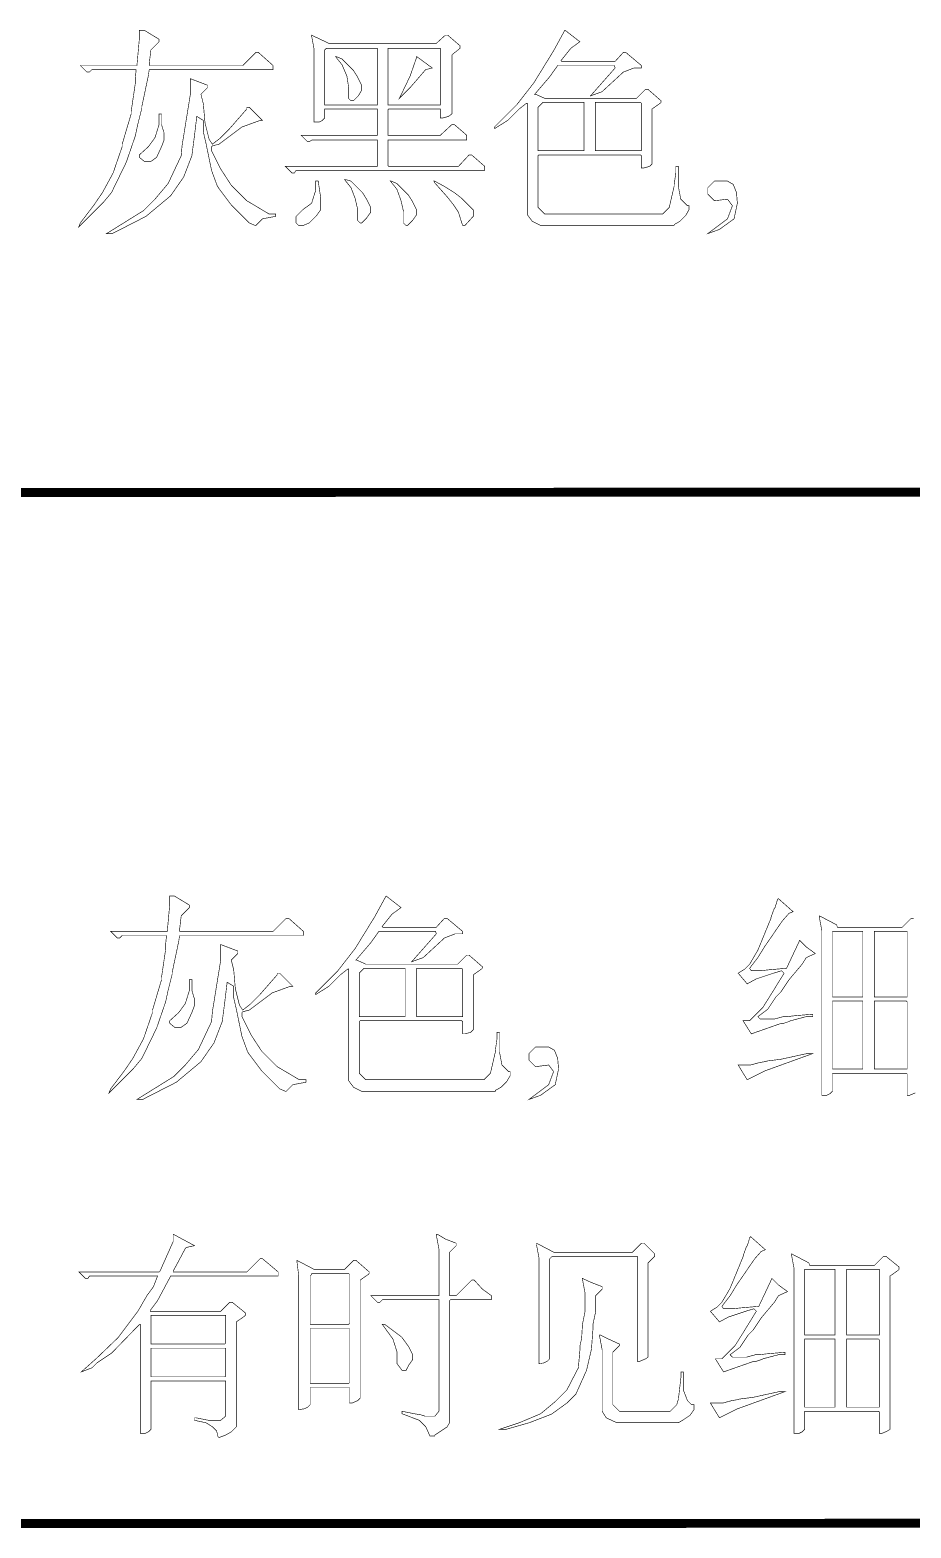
# Model space of a CAD drawing. Extents: x 94 to 452, y -72 to 1042.
# Drawn here: x 222.13 to 236.87, y 358.03 to 383.11 of the extents above; entities that cross this region are included whole.
import ezdxf

# ---------------------------------------------------------------- set-up
doc = ezdxf.new("R2010")
doc.units = 0
doc.header["$MEASUREMENT"] = 0
doc.layers.add('TREE_LAYER', color=7, linetype='Continuous')

msp = doc.modelspace()

# ---------------------------------------------------------------- linework, layer by layer
at = {"layer": 'TREE_LAYER'}
for points, const_width, elevation in [([(224.040704, 383.105089), (223.958351, 383.105089), (223.958351, 382.967834), (223.917175, 382.514893), (222.970116, 382.514893), (223.07992, 382.405089), (223.121096, 382.405089), (223.162273, 382.446266), (223.903449, 382.446266), (223.903449, 382.43254), (223.889724, 382.295285), (223.889724, 382.212932), (223.821096, 381.746266), (223.821096, 381.705089), (223.670116, 381.197246), (223.670116, 381.15607), (223.519136, 380.716854), (223.340704, 380.387442), (223.189724, 380.167834), (222.970116, 379.879599), (222.942665, 379.810972), (223.35443, 380.222736), (223.491685, 380.387442), (223.738743, 380.895285), (223.889724, 381.334501), (223.9309, 381.526658), (223.999528, 381.801168), (223.999528, 381.828619), (224.109332, 382.350187), (224.123057, 382.446266), (226.195606, 382.446266), (226.195606, 382.514893), (225.948547, 382.734501), (225.907371, 382.734501), (225.687763, 382.514893), (224.123057, 382.514893), (224.123057, 382.542344), (224.150508, 382.775677), (224.287763, 382.912932), (224.287763, 382.954109), (224.040704, 383.105089), (224.040704, 383.105089)], 0.01, 47), ([(226.840704, 383.022736), (226.840704, 383.022736), (226.840704, 383.009011), (226.881881, 382.789403), (226.881881, 381.567834), (226.964234, 381.567834), (227.019136, 381.595285), (227.060312, 381.636462), (227.060312, 381.773717), (227.060312, 381.787442), (227.938743, 381.787442), (227.938743, 381.773717), (227.938743, 381.348226), (227.938743, 381.348226), (226.662273, 381.348226), (226.772077, 381.238423), (226.799528, 381.238423), (226.840704, 381.265873), (227.938743, 381.265873), (227.938743, 381.265873), (227.938743, 380.840383), (227.938743, 380.826658), (226.401488, 380.826658), (226.511292, 380.716854), (226.552469, 380.716854), (226.57992, 380.75803), (229.736783, 380.75803), (229.736783, 380.826658), (229.517175, 381.018815), (229.475998, 381.018815), (229.297567, 380.826658), (228.1309, 380.826658), (228.117175, 380.840383), (228.117175, 381.265873), (228.1309, 381.265873), (229.434822, 381.265873), (229.434822, 381.348226), (229.228939, 381.526658), (229.187763, 381.526658), (228.995606, 381.348226), (228.1309, 381.348226), (228.117175, 381.348226), (228.117175, 381.773717), (228.1309, 381.787442), (228.995606, 381.787442), (228.995606, 381.773717), (228.995606, 381.636462), (229.036783, 381.636462), (229.132861, 381.663913), (229.187763, 381.705089), (229.187763, 382.693324), (229.325018, 382.803128), (229.325018, 382.803128), (229.325018, 382.844305), (229.119136, 383.022736), (229.077959, 383.022736), (228.926979, 382.885481), (227.128939, 382.885481), (226.840704, 383.022736), (226.840704, 383.022736)], 0.01, 47), ([(231.081881, 383.105089), (231.068155, 383.091364), (231.05443, 383.063913), (230.889724, 382.761952), (230.560312, 382.226658), (230.272077, 381.85607), (229.901488, 381.485481), (229.901488, 381.45803), (230.121096, 381.595285), (230.313253, 381.787442), (230.436783, 381.883521), (230.450508, 381.883521), (230.450508, 381.883521), (230.450508, 380.030579), (230.450508, 380.016854), (230.532861, 379.90705), (230.670116, 379.838423), (232.907371, 379.838423), (232.907371, 379.852148), (233.003449, 379.90705), (233.099528, 380.003128), (233.15443, 380.099207), (233.15443, 380.167834), (233.126979, 380.167834), (233.017175, 380.277638), (232.975998, 380.497246), (232.975998, 380.826658), (232.934822, 380.826658), (232.934822, 380.716854), (232.907371, 380.524697), (232.907371, 380.497246), (232.825018, 380.140383), (232.715214, 380.030579), (230.738743, 380.030579), (230.628939, 380.140383), (230.628939, 381.005089), (230.642665, 381.018815), (232.344626, 381.018815), (232.358351, 381.005089), (232.358351, 380.799207), (232.399528, 380.799207), (232.495606, 380.826658), (232.536783, 380.867834), (232.536783, 381.787442), (232.674037, 381.883521), (232.687763, 381.897246), (232.687763, 381.924697), (232.468155, 382.116854), (232.426979, 382.116854), (232.275998, 381.965873), (230.738743, 381.965873), (230.587763, 382.034501), (230.574037, 382.034501), (230.821096, 382.322736), (230.958351, 382.514893), (231.90541, 382.514893), (231.919136, 382.473717), (231.507371, 382.00705), (231.699528, 382.075677), (232.05639, 382.405089), (232.234822, 382.473717), (232.358351, 382.473717), (232.358351, 382.514893), (232.097567, 382.734501), (232.05639, 382.734501), (231.919136, 382.583521), (231.026979, 382.583521), (231.013253, 382.597246), (231.177959, 382.803128), (231.328939, 382.912932), (231.081881, 383.105089), (231.081881, 383.105089)], 0.01, 47), ([(227.087763, 382.803128), (227.101488, 382.803128), (227.938743, 382.803128), (227.938743, 382.803128), (227.938743, 381.85607), (227.938743, 381.85607), (227.060312, 381.85607), (227.060312, 381.85607), (227.060312, 382.775677), (227.087763, 382.803128), (227.087763, 382.803128)], 0.01, 47), ([(228.117175, 382.803128), (228.1309, 382.803128), (228.995606, 382.803128), (228.995606, 382.803128), (228.995606, 381.85607), (228.995606, 381.85607), (228.1309, 381.85607), (228.117175, 381.85607), (228.117175, 382.803128), (228.117175, 382.803128)], 0.01, 47), ([(227.252469, 382.665873), (227.238743, 382.665873), (227.348547, 382.528619), (227.4309, 382.336462), (227.458351, 382.15803), (227.458351, 381.965873), (227.499528, 381.924697), (227.540704, 381.924697), (227.623057, 382.00705), (227.677959, 382.103128), (227.677959, 382.185481), (227.609332, 382.322736), (227.540704, 382.43254), (227.348547, 382.624697), (227.252469, 382.665873), (227.252469, 382.665873)], 0.01, 47), ([(228.597567, 382.665873), (228.597567, 382.652148), (228.487763, 382.336462), (228.309332, 381.965873), (228.487763, 382.144305), (228.748547, 382.446266), (228.858351, 382.473717), (228.597567, 382.665873), (228.597567, 382.665873)], 0.01, 47), ([(224.809332, 382.295285), (224.809332, 382.295285), (224.809332, 382.020775), (224.672077, 381.169795), (224.658351, 381.005089), (224.438743, 380.538423), (224.219136, 380.277638), (224.026979, 380.085481), (223.409332, 379.701168), (223.50541, 379.701168), (224.068155, 379.989403), (224.47992, 380.33254), (224.699528, 380.648226), (224.836783, 381.005089), (224.877959, 381.320775), (224.919136, 381.663913), (225.028939, 381.595285), (225.028939, 381.403128), (225.070116, 381.224697), (225.166194, 380.75803), (225.262273, 380.497246), (225.289724, 380.45607), (225.495606, 380.18156), (225.797567, 379.879599), (225.893645, 379.838423), (225.907371, 379.838423), (226.017175, 379.948226), (226.236783, 379.989403), (226.236783, 380.030579), (226.126979, 380.030579), (225.75639, 380.250187), (225.495606, 380.510972), (225.317175, 380.785481), (225.166194, 381.087442), (225.166194, 381.15607), (225.17992, 381.169795), (225.289724, 381.197246), (225.674037, 381.485481), (225.975998, 381.595285), (226.017175, 381.595285), (225.797567, 381.814893), (225.75639, 381.814893), (225.75639, 381.787442), (225.468155, 381.45803), (225.303449, 381.293324), (225.17992, 381.197246), (225.125018, 381.279599), (225.05639, 381.554109), (225.028939, 381.869795), (224.987763, 382.034501), (224.987763, 382.034501), (225.097567, 382.144305), (225.097567, 382.185481), (224.809332, 382.295285), (224.809332, 382.295285)], 0.01, 47), ([(224.328939, 381.705089), (224.287763, 381.705089), (224.287763, 381.526658), (224.219136, 381.30705), (224.109332, 381.15607), (223.958351, 381.018815), (223.958351, 380.977638), (224.040704, 380.909011), (224.150508, 380.909011), (224.246587, 380.977638), (224.328939, 381.15607), (224.370116, 381.265873), (224.370116, 381.389403), (224.328939, 381.526658), (224.328939, 381.705089), (224.328939, 381.705089)], 0.01, 47), ([(230.697567, 381.883521), (230.711292, 381.897246), (231.397567, 381.897246), (231.397567, 381.883521), (231.397567, 381.087442), (231.397567, 381.087442), (230.642665, 381.087442), (230.628939, 381.087442), (230.628939, 381.814893), (230.697567, 381.883521), (230.697567, 381.883521)], 0.01, 47), ([(231.589724, 381.883521), (231.589724, 381.897246), (232.344626, 381.897246), (232.358351, 381.883521), (232.358351, 381.087442), (232.344626, 381.087442), (231.589724, 381.087442), (231.589724, 381.087442), (231.589724, 381.883521), (231.589724, 381.883521)], 0.01, 47), ([(226.950508, 380.579599), (226.909332, 380.579599), (226.909332, 380.428619), (226.840704, 380.209011), (226.689724, 380.099207), (226.57992, 379.989403), (226.57992, 379.879599), (226.621096, 379.838423), (226.703449, 379.838423), (226.799528, 379.879599), (226.923057, 380.003128), (226.991685, 380.099207), (226.991685, 380.305089), (226.950508, 380.579599), (226.950508, 380.579599)], 0.01, 47), ([(227.403449, 380.60705), (227.389724, 380.60705), (227.499528, 380.469795), (227.568155, 380.291364), (227.609332, 380.112932), (227.609332, 379.920775), (227.650508, 379.879599), (227.677959, 379.879599), (227.760312, 379.961952), (227.828939, 380.05803), (227.828939, 380.140383), (227.760312, 380.277638), (227.691685, 380.387442), (227.499528, 380.579599), (227.403449, 380.60705), (227.403449, 380.60705)], 0.01, 47), ([(228.172077, 380.579599), (228.158351, 380.579599), (228.268155, 380.442344), (228.336783, 380.250187), (228.377959, 380.071756), (228.377959, 379.879599), (228.419136, 379.838423), (228.446587, 379.838423), (228.528939, 379.920775), (228.597567, 380.016854), (228.597567, 380.099207), (228.528939, 380.236462), (228.460312, 380.346266), (228.268155, 380.538423), (228.172077, 380.579599), (228.172077, 380.579599)], 0.01, 47), ([(228.899528, 380.579599), (228.885802, 380.579599), (228.899528, 380.552148), (229.119136, 380.305089), (229.215214, 380.18156), (229.297567, 380.05803), (229.366194, 379.838423), (229.407371, 379.838423), (229.544626, 379.989403), (229.544626, 380.099207), (229.352469, 380.291364), (229.228939, 380.387442), (229.050508, 380.497246), (228.899528, 380.579599), (228.899528, 380.579599)], 0.01, 47), ([(233.799528, 380.579599), (233.57992, 380.579599), (233.470116, 380.469795), (233.470116, 380.359991), (233.57992, 380.250187), (233.799528, 380.277638), (233.881881, 380.167834), (233.799528, 379.948226), (233.470116, 379.701168), (233.662273, 379.769795), (233.909332, 379.948226), (233.964234, 380.209011), (233.950508, 380.387442), (233.895606, 380.524697), (233.799528, 380.579599), (233.799528, 380.579599)], 0.01, 47), ([(221.22612, 375.368134), (399.22612, 375.400741)], 0.15, 178.000003), ([(224.548531, 368.609779), (224.466179, 368.609779), (224.466179, 368.472524), (224.425002, 368.019583), (223.477943, 368.019583), (223.587747, 367.909779), (223.628924, 367.909779), (223.6701, 367.950956), (224.411277, 367.950956), (224.411277, 367.93723), (224.397551, 367.799975), (224.397551, 367.717622), (224.328924, 367.250956), (224.328924, 367.209779), (224.177943, 366.701936), (224.177943, 366.66076), (224.026963, 366.221544), (223.848531, 365.892132), (223.697551, 365.672524), (223.477943, 365.384289), (223.450492, 365.315662), (223.862257, 365.727426), (223.999512, 365.892132), (224.246571, 366.399975), (224.397551, 366.839191), (224.438728, 367.031348), (224.507355, 367.305858), (224.507355, 367.333309), (224.617159, 367.854877), (224.630884, 367.950956), (226.703433, 367.950956), (226.703433, 368.019583), (226.456375, 368.239191), (226.415198, 368.239191), (226.19559, 368.019583), (224.630884, 368.019583), (224.630884, 368.047034), (224.658335, 368.280368), (224.79559, 368.417622), (224.79559, 368.458799), (224.548531, 368.609779), (224.548531, 368.609779)], 0.01, 48), ([(228.089708, 368.609779), (228.075982, 368.596054), (228.062257, 368.568603), (227.897551, 368.266642), (227.568139, 367.731348), (227.279904, 367.36076), (226.909316, 366.990171), (226.909316, 366.96272), (227.128924, 367.099975), (227.321081, 367.292132), (227.44461, 367.388211), (227.458335, 367.388211), (227.458335, 367.388211), (227.458335, 365.535269), (227.458335, 365.521544), (227.540688, 365.41174), (227.677943, 365.343113), (229.915198, 365.343113), (229.915198, 365.356838), (230.011277, 365.41174), (230.107355, 365.507819), (230.162257, 365.603897), (230.162257, 365.672524), (230.134806, 365.672524), (230.025002, 365.782328), (229.983826, 366.001936), (229.983826, 366.331348), (229.942649, 366.331348), (229.942649, 366.221544), (229.915198, 366.029387), (229.915198, 366.001936), (229.832845, 365.645073), (229.723041, 365.535269), (227.746571, 365.535269), (227.636767, 365.645073), (227.636767, 366.509779), (227.650492, 366.523505), (229.352453, 366.523505), (229.366179, 366.509779), (229.366179, 366.303897), (229.407355, 366.303897), (229.503433, 366.331348), (229.54461, 366.372524), (229.54461, 367.292132), (229.681865, 367.388211), (229.69559, 367.401936), (229.69559, 367.429387), (229.475982, 367.621544), (229.434806, 367.621544), (229.283826, 367.470564), (227.746571, 367.470564), (227.59559, 367.539191), (227.581865, 367.539191), (227.828924, 367.827426), (227.966179, 368.019583), (228.913237, 368.019583), (228.926963, 367.978407), (228.515198, 367.51174), (228.707355, 367.580368), (229.064218, 367.909779), (229.242649, 367.978407), (229.366179, 367.978407), (229.366179, 368.019583), (229.105394, 368.239191), (229.064218, 368.239191), (228.926963, 368.088211), (228.034806, 368.088211), (228.021081, 368.101936), (228.185786, 368.307819), (228.336767, 368.417622), (228.089708, 368.609779), (228.089708, 368.609779)], 0.01, 48), ([(234.650492, 368.568603), (234.636767, 368.554877), (234.59559, 368.417622), (234.581865, 368.403897), (234.526963, 368.252917), (234.526963, 368.239191), (234.307355, 367.703897), (234.1701, 367.470564), (234.087747, 367.388211), (233.977943, 367.319583), (234.128924, 367.141152), (234.279904, 367.223505), (234.568139, 367.319583), (234.705394, 367.36076), (234.746571, 367.319583), (234.526963, 366.96272), (234.389708, 366.743113), (234.1701, 366.523505), (234.060296, 366.523505), (234.197551, 366.303897), (234.705394, 366.482328), (234.746571, 366.482328), (234.828924, 366.509779), (234.856375, 366.523505), (235.117159, 366.592132), (235.226963, 366.592132), (235.226963, 366.633309), (234.911277, 366.605858), (234.911277, 366.605858), (234.801473, 366.592132), (234.801473, 366.592132), (234.732845, 366.592132), (234.581865, 366.550956), (234.348531, 366.550956), (234.307355, 366.592132), (234.472061, 366.715662), (234.609316, 366.921544), (234.691669, 367.003897), (234.828924, 367.209779), (235.048531, 367.470564), (235.117159, 367.580368), (235.268139, 367.648995), (235.117159, 367.758799), (235.007355, 367.868603), (234.787747, 367.401936), (234.472061, 367.374485), (234.472061, 367.374485), (234.362257, 367.36076), (234.362257, 367.36076), (234.197551, 367.36076), (234.1701, 367.401936), (234.307355, 367.580368), (234.417159, 367.758799), (234.71912, 368.198015), (234.828924, 368.321544), (234.897551, 368.348995), (234.650492, 368.568603), (234.650492, 368.568603)], 0.01, 48), ([(235.336767, 368.280368), (235.336767, 368.280368), (235.336767, 368.252917), (235.377943, 368.033309), (235.377943, 365.274485), (235.460296, 365.274485), (235.515198, 365.301936), (235.556375, 365.343113), (235.556375, 365.631348), (235.556375, 365.645073), (236.791669, 365.645073), (236.805394, 365.631348), (236.805394, 365.274485), (236.846571, 365.274485), (236.942649, 365.315662)], 0.01, 48), ([(236.915198, 368.239191), (236.874022, 368.239191), (236.723041, 368.088211), (235.638728, 368.088211), (235.625002, 368.129387), (235.336767, 368.280368), (235.336767, 368.280368)], 0.01, 48), ([(235.556375, 368.019583), (235.556375, 368.019583), (236.064218, 368.019583), (236.064218, 368.019583), (236.064218, 366.921544), (236.064218, 366.921544), (235.556375, 366.921544), (235.556375, 366.921544), (235.556375, 368.019583), (235.556375, 368.019583)], 0.01, 48), ([(236.256375, 368.019583), (236.256375, 368.019583), (236.791669, 368.019583), (236.805394, 368.019583), (236.805394, 366.921544), (236.791669, 366.921544), (236.256375, 366.921544), (236.256375, 366.921544), (236.256375, 368.019583), (236.256375, 368.019583)], 0.01, 48), ([(225.317159, 367.799975), (225.317159, 367.799975), (225.317159, 367.525466), (225.179904, 366.674485), (225.166179, 366.509779), (224.946571, 366.043113), (224.726963, 365.782328), (224.534806, 365.590171), (223.917159, 365.205858), (224.013237, 365.205858), (224.575982, 365.494093), (224.987747, 365.83723), (225.207355, 366.152917), (225.34461, 366.509779), (225.385786, 366.825466), (225.426963, 367.168603), (225.536767, 367.099975), (225.536767, 366.907819), (225.577943, 366.729387), (225.674022, 366.26272), (225.7701, 366.001936), (225.797551, 365.96076), (226.003433, 365.68625), (226.305394, 365.384289), (226.401473, 365.343113), (226.415198, 365.343113), (226.525002, 365.452917), (226.74461, 365.494093), (226.74461, 365.535269), (226.634806, 365.535269), (226.264218, 365.754877), (226.003433, 366.015662), (225.825002, 366.290171), (225.674022, 366.592132), (225.674022, 366.66076), (225.687747, 366.674485), (225.797551, 366.701936), (226.181865, 366.990171), (226.483826, 367.099975), (226.525002, 367.099975), (226.305394, 367.319583), (226.264218, 367.319583), (226.264218, 367.292132), (225.975982, 366.96272), (225.811277, 366.798015), (225.687747, 366.701936), (225.632845, 366.784289), (225.564218, 367.058799), (225.536767, 367.374485), (225.49559, 367.539191), (225.49559, 367.539191), (225.605394, 367.648995), (225.605394, 367.690171), (225.317159, 367.799975), (225.317159, 367.799975)], 0.01, 48), ([(224.836767, 367.209779), (224.79559, 367.209779), (224.79559, 367.031348), (224.726963, 366.81174), (224.617159, 366.66076), (224.466179, 366.523505), (224.466179, 366.482328), (224.548531, 366.413701), (224.658335, 366.413701), (224.754414, 366.482328), (224.836767, 366.66076), (224.877943, 366.770564), (224.877943, 366.894093), (224.836767, 367.031348), (224.836767, 367.209779), (224.836767, 367.209779)], 0.01, 48), ([(227.705394, 367.388211), (227.71912, 367.401936), (228.405394, 367.401936), (228.405394, 367.388211), (228.405394, 366.592132), (228.405394, 366.592132), (227.650492, 366.592132), (227.636767, 366.592132), (227.636767, 367.319583), (227.705394, 367.388211), (227.705394, 367.388211)], 0.01, 48), ([(228.597551, 367.388211), (228.597551, 367.401936), (229.352453, 367.401936), (229.366179, 367.388211), (229.366179, 366.592132), (229.352453, 366.592132), (228.597551, 366.592132), (228.597551, 366.592132), (228.597551, 367.388211), (228.597551, 367.388211)], 0.01, 48), ([(235.556375, 366.839191), (235.556375, 366.852917), (236.064218, 366.852917), (236.064218, 366.839191), (236.064218, 365.713701), (236.064218, 365.713701), (235.556375, 365.713701), (235.556375, 365.713701), (235.556375, 366.839191), (235.556375, 366.839191)], 0.01, 48), ([(236.256375, 366.839191), (236.256375, 366.852917), (236.791669, 366.852917), (236.805394, 366.839191), (236.805394, 365.713701), (236.791669, 365.713701), (236.256375, 365.713701), (236.256375, 365.713701), (236.256375, 366.839191), (236.256375, 366.839191)], 0.01, 48), ([(230.807355, 366.084289), (230.587747, 366.084289), (230.477943, 365.974485), (230.477943, 365.864681), (230.587747, 365.754877), (230.807355, 365.782328), (230.889708, 365.672524), (230.807355, 365.452917), (230.477943, 365.205858), (230.6701, 365.274485), (230.917159, 365.452917), (230.972061, 365.713701), (230.958335, 365.892132), (230.903433, 366.029387), (230.807355, 366.084289), (230.807355, 366.084289)], 0.01, 48), ([(235.226963, 365.974485), (235.130884, 365.974485), (234.691669, 365.878407), (234.472061, 365.850956), (234.417159, 365.83723), (234.334806, 365.823505), (234.183826, 365.782328), (233.977943, 365.782328), (234.128924, 365.535269), (234.430884, 365.68625), (235.226963, 365.974485), (235.226963, 365.974485)], 0.01, 48), ([(224.523509, 362.950356), (224.523509, 362.950356), (224.523509, 362.826827), (224.303902, 362.332709), (224.290176, 362.318984), (222.945078, 362.318984), (223.054882, 362.20918), (223.096058, 362.20918), (223.123509, 362.250356), (224.262725, 362.250356), (224.262725, 362.250356), (224.194098, 362.071925), (224.084294, 361.920944), (223.933313, 361.66016), (223.603902, 361.220944), (223.247039, 360.877807), (222.986255, 360.644474), (223.164686, 360.713101), (223.247039, 360.795454), (223.494098, 360.96016), (223.960764, 361.440552), (223.97449, 361.440552), (223.97449, 359.615062), (224.056843, 359.615062), (224.111745, 359.642513), (224.152921, 359.683689), (224.152921, 360.493493), (224.152921, 360.493493), (225.388215, 360.493493), (225.401941, 360.493493), (225.401941, 359.903297), (225.319588, 359.83467), (225.113706, 359.83467), (224.907823, 359.875846), (224.880372, 359.875846), (224.880372, 359.83467), (225.072529, 359.793493), (225.182333, 359.724866), (225.25096, 359.656238), (225.278411, 359.546434), (225.292137, 359.546434), (225.401941, 359.587611), (225.498019, 359.642513), (225.580372, 359.724866), (225.580372, 361.481729), (225.717627, 361.577807), (225.731353, 361.591533), (225.731353, 361.632709), (225.511745, 361.81114), (225.470568, 361.81114), (225.319588, 361.66016), (224.139196, 361.66016), (224.139196, 361.673885), (224.262725, 361.838591), (224.482333, 362.250356), (226.280372, 362.250356), (226.280372, 362.318984), (226.019588, 362.538591), (225.978411, 362.538591), (225.758804, 362.318984), (224.523509, 362.318984), (224.523509, 362.332709), (224.605862, 362.483689), (224.729392, 362.717023), (224.756843, 362.730748), (224.880372, 362.758199), (224.523509, 362.950356), (224.523509, 362.950356)], 0.01, 48), ([(228.943117, 362.950356), (228.929392, 362.950356), (228.929392, 362.922905), (228.970568, 362.703297), (228.970568, 361.920944), (228.970568, 361.920944), (227.831353, 361.920944), (227.941157, 361.81114), (227.982333, 361.81114), (228.023509, 361.852317), (228.970568, 361.852317), (228.970568, 361.838591), (228.970568, 359.98565), (228.901941, 359.903297), (228.737235, 359.903297), (228.654882, 359.930748), (228.641157, 359.930748), (228.558804, 359.944474), (228.352921, 359.98565), (228.352921, 359.944474), (228.462725, 359.903297), (228.531353, 359.875846), (228.641157, 359.83467), (228.75096, 359.724866), (228.819588, 359.573885), (228.901941, 359.573885), (228.901941, 359.587611), (229.107823, 359.724866), (229.149, 359.793493), (229.149, 361.838591), (229.162725, 361.852317), (229.849, 361.852317), (229.849, 361.920944), (229.698019, 362.030748), (229.560764, 362.181729), (229.519588, 362.181729), (229.258804, 361.920944), (229.162725, 361.920944), (229.149, 361.920944), (229.149, 362.648395), (229.258804, 362.758199), (229.258804, 362.799376), (229.080372, 362.868003), (228.943117, 362.950356), (228.943117, 362.950356)], 0.01, 48), ([(234.186255, 362.90918), (234.172529, 362.895454), (234.131353, 362.758199), (234.117627, 362.744474), (234.062725, 362.593493), (234.062725, 362.579768), (233.843117, 362.044474), (233.705862, 361.81114), (233.623509, 361.728787), (233.513706, 361.66016), (233.664686, 361.481729), (233.815666, 361.564082), (234.103902, 361.66016), (234.241157, 361.701336), (234.282333, 361.66016), (234.062725, 361.303297), (233.92547, 361.083689), (233.705862, 360.864082), (233.596058, 360.864082), (233.733313, 360.644474), (234.241157, 360.822905), (234.282333, 360.822905), (234.364686, 360.850356), (234.392137, 360.864082), (234.652921, 360.932709), (234.762725, 360.932709), (234.762725, 360.973885), (234.447039, 360.946434), (234.447039, 360.946434), (234.337235, 360.932709), (234.337235, 360.932709), (234.268607, 360.932709), (234.117627, 360.891533), (233.884294, 360.891533), (233.843117, 360.932709), (234.007823, 361.056238), (234.145078, 361.262121), (234.227431, 361.344474), (234.364686, 361.550356), (234.584294, 361.81114), (234.652921, 361.920944), (234.803902, 361.989572), (234.652921, 362.099376), (234.543117, 362.20918), (234.323509, 361.742513), (234.007823, 361.715062), (234.007823, 361.715062), (233.898019, 361.701336), (233.898019, 361.701336), (233.733313, 361.701336), (233.705862, 361.742513), (233.843117, 361.920944), (233.952921, 362.099376), (234.254882, 362.538591), (234.364686, 362.662121), (234.433313, 362.689572), (234.186255, 362.90918), (234.186255, 362.90918)], 0.01, 48), ([(230.603902, 362.799376), (230.603902, 362.799376), (230.603902, 362.771925), (230.645078, 362.552317), (230.645078, 360.781729), (230.727431, 360.795454), (230.782333, 360.822905), (230.823509, 360.864082), (230.823509, 362.538591), (230.864686, 362.579768), (232.278411, 362.579768), (232.292137, 362.579768), (232.292137, 360.822905), (232.333313, 360.822905), (232.429392, 360.864082), (232.470568, 360.891533), (232.470568, 362.469964), (232.580372, 362.579768), (232.580372, 362.620944), (232.401941, 362.799376), (232.360764, 362.799376), (232.209784, 362.648395), (230.892137, 362.648395), (230.603902, 362.799376), (230.603902, 362.799376)], 0.01, 48), ([(226.596058, 362.51114), (226.596058, 362.51114), (226.596058, 362.483689), (226.623509, 362.264082), (226.623509, 360.013101), (226.719588, 360.026827), (226.77449, 360.054278), (226.815666, 360.095454), (226.815666, 360.383689), (226.815666, 360.383689), (227.460764, 360.383689), (227.47449, 360.383689), (227.47449, 360.122905), (227.515666, 360.122905), (227.611745, 360.164082), (227.652921, 360.205258), (227.652921, 362.181729), (227.790176, 362.277807), (227.803902, 362.291533), (227.803902, 362.318984), (227.584294, 362.51114), (227.543117, 362.51114), (227.392137, 362.36016), (226.884294, 362.36016), (226.596058, 362.51114), (226.596058, 362.51114)], 0.01, 48), ([(234.872529, 362.620944), (234.872529, 362.620944), (234.872529, 362.593493), (234.913706, 362.373885), (234.913706, 359.615062), (234.996058, 359.615062), (235.05096, 359.642513), (235.092137, 359.683689), (235.092137, 359.971925), (235.092137, 359.98565), (236.327431, 359.98565), (236.341157, 359.971925), (236.341157, 359.615062), (236.382333, 359.615062), (236.478411, 359.656238), (236.519588, 359.683689), (236.519588, 362.250356), (236.656843, 362.346434), (236.670568, 362.36016), (236.670568, 362.401336), (236.45096, 362.579768), (236.409784, 362.579768), (236.258804, 362.428787), (235.17449, 362.428787), (235.160764, 362.469964), (234.872529, 362.620944), (234.872529, 362.620944)], 0.01, 48), ([(226.843117, 362.277807), (226.843117, 362.291533), (227.460764, 362.291533), (227.47449, 362.277807), (227.47449, 361.454278), (227.460764, 361.440552), (226.815666, 361.440552), (226.815666, 361.454278), (226.815666, 362.250356), (226.843117, 362.277807), (226.843117, 362.277807)], 0.01, 48), ([(231.372529, 362.20918), (231.372529, 362.20918), (231.372529, 362.195454), (231.413706, 361.975846), (231.413706, 361.646434), (231.372529, 361.440552), (231.358804, 361.207219), (231.331353, 361.083689), (231.331353, 361.028787), (231.303902, 360.713101), (231.111745, 360.342513), (230.919588, 360.150356), (230.672529, 359.944474), (230.315666, 359.793493), (229.986255, 359.683689), (230.096058, 359.683689), (230.480372, 359.793493), (230.837235, 359.930748), (230.864686, 359.944474), (231.111745, 360.122905), (231.262725, 360.273885), (231.441157, 360.671925), (231.482333, 360.850356), (231.523509, 361.028787), (231.537235, 361.220944), (231.55096, 361.399376), (231.55096, 361.454278), (231.592137, 361.646434), (231.592137, 361.920944), (231.701941, 362.030748), (231.701941, 362.071925), (231.523509, 362.140552), (231.372529, 362.20918), (231.372529, 362.20918)], 0.01, 48), ([(235.092137, 362.36016), (235.092137, 362.36016), (235.59998, 362.36016), (235.59998, 362.36016), (235.59998, 361.262121), (235.59998, 361.262121), (235.092137, 361.262121), (235.092137, 361.262121), (235.092137, 362.36016), (235.092137, 362.36016)], 0.01, 48), ([(235.792137, 362.36016), (235.792137, 362.36016), (236.327431, 362.36016), (236.341157, 362.36016), (236.341157, 361.262121), (236.327431, 361.262121), (235.792137, 361.262121), (235.792137, 361.262121), (235.792137, 362.36016), (235.792137, 362.36016)], 0.01, 48), ([(224.152921, 361.591533), (224.152921, 361.591533), (225.388215, 361.591533), (225.401941, 361.591533), (225.401941, 361.124866), (225.388215, 361.11114), (224.152921, 361.11114), (224.152921, 361.124866), (224.152921, 361.591533), (224.152921, 361.591533)], 0.01, 48), ([(228.064686, 361.440552), (228.023509, 361.440552), (228.092137, 361.344474), (228.201941, 361.193493), (228.270568, 360.973885), (228.270568, 360.781729), (228.352921, 360.671925), (228.421549, 360.671925), (228.462725, 360.754278), (228.531353, 360.850356), (228.531353, 360.932709), (228.462725, 361.069964), (228.352921, 361.220944), (228.339196, 361.23467), (228.064686, 361.440552), (228.064686, 361.440552)], 0.01, 48), ([(226.815666, 361.371925), (226.815666, 361.371925), (227.460764, 361.371925), (227.47449, 361.371925), (227.47449, 360.466042), (227.460764, 360.452317), (226.815666, 360.452317), (226.815666, 360.466042), (226.815666, 361.371925), (226.815666, 361.371925)], 0.01, 48), ([(231.67449, 361.262121), (231.660764, 361.262121), (231.660764, 361.23467), (231.701941, 361.015062), (231.701941, 359.98565), (231.770568, 359.875846), (231.949, 359.793493), (232.978411, 359.793493), (233.047039, 359.83467), (233.170568, 359.917023), (233.239196, 360.013101), (233.239196, 360.095454), (233.198019, 360.095454), (233.129392, 360.164082), (233.060764, 360.342513), (233.060764, 360.644474), (233.019588, 360.644474), (233.019588, 360.548395), (232.978411, 360.191533), (232.95096, 360.095454), (232.841157, 359.98565), (231.990176, 359.98565), (231.880372, 360.095454), (231.880372, 360.973885), (231.990176, 361.083689), (231.990176, 361.11114), (231.811745, 361.193493), (231.67449, 361.262121), (231.67449, 361.262121)], 0.01, 48), ([(235.092137, 361.179768), (235.092137, 361.193493), (235.59998, 361.193493), (235.59998, 361.179768), (235.59998, 360.054278), (235.59998, 360.054278), (235.092137, 360.054278), (235.092137, 360.054278), (235.092137, 361.179768), (235.092137, 361.179768)], 0.01, 48), ([(235.792137, 361.179768), (235.792137, 361.193493), (236.327431, 361.193493), (236.341157, 361.179768), (236.341157, 360.054278), (236.327431, 360.054278), (235.792137, 360.054278), (235.792137, 360.054278), (235.792137, 361.179768), (235.792137, 361.179768)], 0.01, 48), ([(224.152921, 361.042513), (224.152921, 361.042513), (225.388215, 361.042513), (225.401941, 361.042513), (225.401941, 360.575846), (225.388215, 360.562121), (224.152921, 360.562121), (224.152921, 360.575846), (224.152921, 361.042513), (224.152921, 361.042513)], 0.01, 48), ([(234.762725, 360.315062), (234.666647, 360.315062), (234.227431, 360.218984), (234.007823, 360.191533), (233.952921, 360.177807), (233.870568, 360.164082), (233.719588, 360.122905), (233.513706, 360.122905), (233.664686, 359.875846), (233.966647, 360.026827), (234.762725, 360.315062), (234.762725, 360.315062)], 0.01, 48), ([(221.22612, 358.105936), (399.22612, 358.157359)], 0.15, 178.000007)]:
    msp.add_lwpolyline(points, dxfattribs=dict(at, const_width=const_width, elevation=elevation))

doc.saveas('drawing.dxf')
